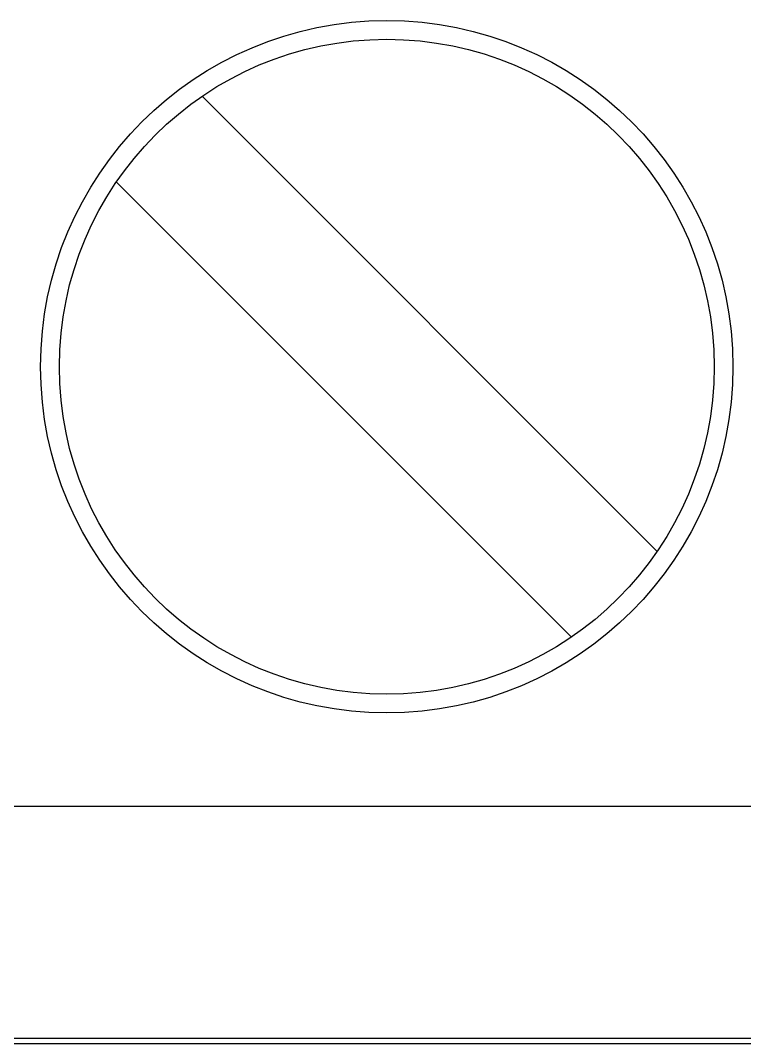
# Paper-space layout '2 DOOR PANEL LAYOUT - A1 Sheet' of a CAD drawing. Extents: x 50 to 825, y 22 to 486.
# Drawn here: x 424.09 to 424.635, y 322.508 to 323.277 of the extents above; entities that cross this region are included whole.
import ezdxf

# ---------------------------------------------------------------- set-up
doc = ezdxf.new("R2010")
doc.units = 0
doc.layers.add('N-EQPM', color=3, linetype='Continuous', lineweight=25)

psp = doc.layouts.new('2 DOOR PANEL LAYOUT - A1 Sheet')

# ---------------------------------------------------------------- linework, layer by layer
at = {"layer": 'N-EQPM', "linetype": 'Continuous'}
for p, q in [((424.22676, 323.22034), (424.56887, 322.87823)), ((424.50445, 322.81381), (424.16234, 323.15592)), ((424.88227, 322.68651), (423.65893, 322.68651)), ((424.96035, 322.51212), (423.56783, 322.51212)), ((423.82029, 322.50827), (424.92072, 322.50827))]:
    psp.add_line(p, q, dxfattribs=at)
for radius in [0.26028, 0.24616]:
    psp.add_circle((424.3656, 323.01707), radius, dxfattribs=at)

doc.saveas('drawing.dxf')
